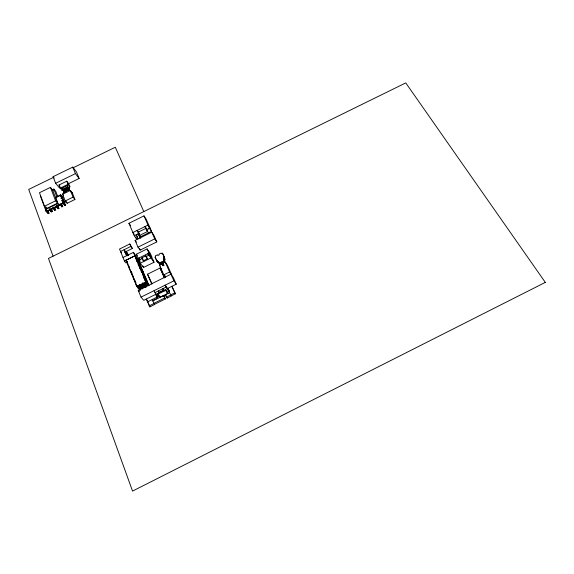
<?xml version="1.0" encoding="UTF-8"?>
<svg xmlns="http://www.w3.org/2000/svg" width="574" height="574" viewBox="0 0 574 574"><rect width="100%" height="100%" fill="white"/><g stroke="black" fill="none" stroke-linecap="round" stroke-linejoin="round"><path stroke-width="0.86" d="M163.82 258.752L163.698 256.04L162.435 253.191L161.416 253.694L161.15 253.084L159.034 254.16L159.307 254.77L157.836 255.502L157.513 254.77L155.353 255.839L155.633 256.478L155.102 257.166L156.846 261.163L159.292 263.488L160.074 263.531L160.533 264.227L164.645 262.232L163.432 260.051L163.82 258.752L164.709 260.029L164.322 261.321M164.709 260.029L164.996 259.247L163.454 256.585M164.343 257.87L164.58 257.324L162.435 253.191M68.751 190.166L67.789 187.734L69.892 186.744L67.997 184.362L60.241 188.15L62.014 188.258L67.043 185.804L67.997 184.362L66.749 181.212L59.014 184.986L60.241 188.15L62.179 190.511L63.936 190.618L68.945 188.157L69.892 186.744L68.643 183.608L66.749 181.212M164.243 274.451L165.09 276.216L163.934 276.79L160.426 268.919L161.574 268.352M161.746 268.596L160.426 268.919M135.442 282.343L135.572 282.652M145.129 279.803L148.149 283.628L144.031 278.11L147.195 282.25M144.942 280.263L148.279 283.929L144.813 279.954M137.014 285.938L136.669 286.11L139.927 290.171L140.243 289.978L136.239 285.156L136.418 284.697M146.334 280.22L143.299 276.367L146.772 280.37L143.299 276.367M139.274 284.819L142.481 288.873L139.389 285.099L139.611 284.647L142.818 288.7M142.395 283.276L142.732 283.104L145.904 287.179L145.566 287.344L142.51 283.556M148.666 285.809L145.645 282.006L145.868 281.554L149.025 285.665L138.04 259.778L137.71 259.943M147.375 281.791L144.031 278.11M137.645 287.373L146.815 282.831M163.784 274.86L169.595 271.983L171.805 275.111L167.393 265.145L165.161 261.952L159.385 264.808L163.784 274.86L165.592 277.342M138.133 287.961L147.288 283.434M163.755 276.553L164.91 275.979M139.016 289.074L148.142 284.553L137.164 258.637M139.439 289.583L148.551 285.07L137.581 259.175M156.408 294.01L143.708 300.317L141.017 297.124L138.234 290.422L170.959 274.214L173.348 277.594L176.261 284.166L166.733 288.894M140.243 289.978L139.905 290.143M145.782 286.9L145.566 287.344M148.888 285.364L148.551 285.529L145.531 281.719M141.017 297.124L173.886 280.829L176.261 284.166M154.097 290.645L154.937 292.625L166.015 287.129L169.179 291.362L166.833 292.525M157.348 293.63L165.398 289.64L167.651 292.625L167.96 293.336L159.974 297.296L157.348 293.63L159.974 297.296M157.649 294.354L165.707 290.358L167.96 293.336M165.986 290.566L168.326 289.411L169.179 291.362M147.425 301.895L156.967 297.16L157.707 298.093L152.16 300.848M154.937 292.625L158.237 296.787L159.802 296.012M152.878 300.876L163.612 295.553L164.336 296.485L165.391 298.932L154.664 304.249M171.339 295.832L175.472 293.78L174.776 292.84L170.629 294.9L171.396 295.969L167.185 298.064L166.467 297.131L165.441 294.756L169.66 292.668M162.951 296.27L165.929 294.799M165.391 298.932L164.666 297.999L153.911 303.337L154.743 304.435L149.879 306.853L146.234 299.061M166.467 297.131L170.693 295.029L167.787 288.37L169.56 291.764M149.111 305.942L153.99 303.517L152.289 299.484L153.043 300.41M124.486 252.33L132.372 248.449L130.836 246.425L120.533 251.505L121.595 252.833M125.347 252.725L126.56 252.129L128.59 255.258L126.56 252.129M137.982 247.15L154.75 238.884L156.802 241.891L140.171 250.099L137.982 247.15L135.098 240.406L151.787 232.183L153.854 235.225L156.802 241.891M127.033 253.263L125.821 253.866L127.385 255.853L126.911 254.72M123.008 257.489L133.433 252.345L134.962 254.339L147.331 283.534L138.183 288.069L137.459 286.333M139.977 260.876L138.104 258.429L136.332 254.239L147.109 248.922L150.266 253.292L152.06 257.432L148.917 253.098L147.109 248.922M134.962 255.767L145.983 281.834L136.791 286.39L125.921 260.223L134.962 255.767L138.155 260.051L134.625 255.932L135.077 256.033M132.372 248.449L129.803 243.993L119.521 249.059L124.465 260.998L134.912 255.846L133.433 252.345M135.787 258.515L138.994 262.806L135.787 258.515L139.173 262.361M138.104 258.429L148.917 253.098M141.929 257.755L143.744 261.507L141.929 257.755L145.861 255.81L147.683 259.563L145.861 255.81M145.609 256.836L149.57 254.885L152.713 259.204L154.04 262.268L143.522 267.462L140.264 263.229L138.951 260.13L142.739 258.257M136.949 261.263L140.149 265.532L136.949 261.263L140.329 265.088M143.256 260.854L147.195 258.91M129.293 268.345L129.423 268.646M138.112 264.011L141.304 268.252L138.112 264.011L141.484 267.807M140.264 263.229L150.905 257.97L154.04 262.268M139.08 266.307L142.574 270.383L139.08 266.307L139.518 266.458M131.424 272.672L131.238 273.124L132.293 274.415M139.956 268.467L143.141 272.679L139.956 268.467L143.321 272.234M156.846 261.163L157.341 260.919L158.252 262.189M132.587 275.47L132.716 275.771M141.139 271.258L144.619 275.298L141.261 271.559M160.993 262.576L161.861 262.153L163.561 264.549L163.899 265.324L163.038 265.748L160.993 262.576L163.038 265.748M161.33 263.358L162.198 262.928L163.899 265.324M134.61 279.99L133.563 278.72L133.749 278.261M142.316 274.042L145.789 278.06L142.438 274.343M162.7 264.98L163.561 264.549M151.809 284.23L147.532 274.2L160.081 267.993L161.681 270.856M134.847 280.901L134.718 280.6M137.889 238.074L136.476 238.77L134.28 235.763L128.935 223.286L143.981 215.889L146.083 219.017L151.536 231.351L139.303 237.378M146.155 228.258L138.348 232.097L139.74 235.326L147.568 231.473L146.865 229.865M134.28 235.763L138.549 233.661L140.716 236.682M146.255 228.409L144.992 226.565L146.406 229.794L149.455 228.287L151.536 231.351M137.911 234.156L139.324 233.467L137.15 230.425L138.549 233.661M148.609 228.89L150.123 228.151L148.035 225.065L132.888 232.52L134.216 234.336M64.905 202.665L62.925 199.852L61.92 200.34L62.236 201.173L63.248 200.678L64.905 202.665L46.437 211.677L45.619 209.467L57.859 203.49L55.585 200.828L50.447 187.368L39.477 192.721L44.507 206.238L46.838 208.85M57.572 203.153L45.324 209.137L46.343 210.278M62.946 200.692L63.814 200.269L63.499 199.443L61.834 197.449L60.966 197.879L61.282 198.704L62.157 198.274L63.814 200.269M65.214 200.972L73.049 197.14L74.936 199.479L67.144 203.282L65.214 200.972L62.609 194.263L63.585 192.333L68.636 189.851L70.408 190.453L72.295 192.814L74.936 199.479M49.371 209.151L50.247 208.721L52.284 211.505L51.409 211.928L49.371 209.151L51.409 211.928M62.372 201.108L62.057 200.276L65.673 205.054L64.805 205.485L63.147 203.512L62.824 202.679L63.7 202.256L64.037 203.088L60.952 195.16L55.664 197.75L55.377 197.413L60.672 194.823L62.609 197.162L62.932 197.98L62.064 198.403M56.977 205.549L56.109 205.973L56.424 206.812L58.11 208.764L58.986 208.34L56.977 205.549L58.986 208.34M63.578 202.321L64.582 201.84M40.309 195.669L46.142 211.347L63.736 202.751M49.687 209.984L50.562 209.56M47.355 211.411L59.538 205.456M51.093 211.096L51.969 210.672L52.284 211.505M53.303 208.226L54.444 209.524L55.312 209.101L55.628 209.933L54.752 210.357L53.052 208.405L52.736 207.573L53.612 207.142L55.628 209.933M62.451 205.65L61.576 206.073L61.899 206.905L62.767 206.475L61.339 204.337M62.824 202.679L64.482 204.653L65.35 204.229M46.142 211.347L48.18 213.614L49.048 213.184L47.585 211.06M59.553 188.042L55.642 183.271L53.102 176.699L72.805 167.099L76.507 172.013L79.133 178.485L68.17 183.838M53.561 177.316L28.7 189.427L53.059 256.169M72.805 167.938L115.309 147.238L143.816 211.584M55.642 183.271L75.438 173.621L79.133 178.485M57.852 196.767L55.8 191.429L53.834 189.068L52.442 189.75L58.699 205.686L55.664 197.75M62.014 188.258L64.101 191.034L64.388 190.403L63.341 189.111L62.889 189.334L63.987 192.175M65.45 192.405L64.037 188.753L64.489 188.53L65.687 190.231L65.242 190.446L64.18 189.162L64.647 188.932M66.283 191.056L65.178 188.207L65.623 187.992L66.828 189.693L66.383 189.908L65.328 188.624L65.788 188.401L66.828 189.693M67.438 190.482L66.347 187.633L66.792 187.418L67.99 189.119L67.545 189.334L66.484 188.05L66.957 187.827M68.557 189.929L67.467 187.088L67.911 186.866L69.339 190.518M63.04 189.743L63.499 189.52L64.546 190.812M62.179 190.511L63.721 189.757L64.64 192.19M65.974 188.638L65.515 188.86L66.469 191.293M69.11 188.566L68.665 188.789L67.603 187.497L68.076 187.275L69.11 188.566L67.043 185.804M61.748 197.585L62.609 197.162M44.507 206.238L55.585 200.828M164.645 262.232L163.755 260.962L159.629 262.964L157.341 260.919M71.119 192.412L72.295 192.814M47.29 212.129L46.128 210.837L47.003 210.414L49.048 213.184M50.821 209.374L51.969 210.672M54.178 207.795L55.312 209.101M56.668 206.626L58.11 208.764M61.899 206.905L59.904 204.107L60.779 203.677L62.767 206.475M62.925 201.768L65.673 205.054M50.447 187.368L53.282 190.747M62.796 201.833L63.901 203.153L60.672 194.823M62.788 199.917L64.769 202.722L63.111 200.742M138.234 290.422L139.317 291.714M62.932 197.98L61.267 195.985L60.399 196.408L60.083 195.591M136.11 284.855L140.128 289.698M134.409 280.751L135.973 282.652M63.578 195.433L62.609 194.263L70.408 190.453L73.049 197.14M133.433 278.412L134.481 279.689M59.014 184.986L59.983 186.17M131.303 271.947L130.255 270.655L131.955 272.894M53.102 176.699L54.221 178.076M64.037 188.753L65.687 190.231M124.465 260.998L126.043 262.957M65.178 188.207L66.218 189.499M66.347 187.633L67.388 188.925M145.904 287.179L142.732 283.104M67.467 187.088L68.5 188.38M125.921 260.223L126.423 260.854M127.342 261.995L126.797 261.27L127.858 263.818M127.091 261.816L126.036 260.496L126.258 260.058M125.67 251.749L124.099 249.747L126.596 255.717M159.393 292.345L158.309 290.953L158.955 292.467L163.475 290.229L162.822 288.715L164.422 290.824M147.532 274.2L151.981 283.649M138.951 260.13L140.042 261.55M165.441 294.756L167.185 298.064M136.332 254.239L137.265 255.473M139.898 259.233L138.965 258.006L139.704 259.757M168.326 289.411L165.161 285.156L166.015 287.129M135.098 240.406L136.411 242.192M149.914 256.528L147.812 253.643L148.566 255.38M137.394 236.531L136.167 234.831L137.954 238.999M159.385 264.808L160.297 266.071M128.935 223.286L130.707 225.747M158.23 261.873L159.292 263.488M157.62 261.565L158.532 262.835M159.163 262.268L160.533 264.227M155.102 257.166L157.757 262.433M163.942 259.584L164.831 260.854M164.107 257.97L164.996 259.247M146.406 229.794L148.515 232.843M163.698 256.04L164.58 257.324M170.959 274.214L173.886 280.829M165.161 261.952L169.595 271.983M151.787 232.183L154.75 238.884M143.981 215.889L149.455 228.287M161.861 262.153L162.198 262.928M175.472 293.78L171.913 286.326L174.776 292.84M163.475 274.96L164.551 277.421M160.081 267.993L164.444 277.974M165.398 289.64L165.707 290.358M149.57 254.885L150.905 257.97M140.73 238.174L138.205 233.826L140.006 237.988M163.612 295.553L164.666 297.999M135.787 237.155L136.476 238.77M139.532 248.607L140.171 250.099M157.398 294.828L158.237 296.787M157.707 298.093L155.762 294.333L156.967 297.16M142.869 265.927L143.522 267.462M136.677 258.006L147.669 283.958L138.528 288.485L137.853 286.857M135.801 256.822L146.858 282.932L137.688 287.474L136.626 284.926M135.45 256.399L146.463 282.437L137.279 286.986L126.768 261.672M129.803 243.993L130.836 246.425M131.877 257.281L131.546 257.446M147.009 299.98L147.898 302.111M148.192 302.814L149.879 306.853M128.813 258.795L128.483 258.96M128.49 265.346L129.552 267.893M130.865 271.057L131.884 273.504M132.558 275.133L133.62 277.687M134.251 279.215L135.658 282.58M72.805 167.099L75.438 173.621M68.249 187.511L69.21 189.944M67.832 188.71L67.99 189.119M68.091 190.489L67.129 188.064L66.67 188.286L67.632 190.719M66.792 187.418L67.897 190.259M65.623 187.992L66.936 191.07M65.788 191.601L64.833 189.169L64.374 189.391L65.328 191.824M64.489 188.53L65.594 191.364M63.341 189.111L64.446 191.953M63.226 189.98L64.18 192.412M66.491 201.618L67.144 203.282M62.925 199.852L63.248 200.678M64.482 204.653L64.805 205.485M53.834 189.068L56.769 196.731M54.444 209.524L54.752 210.357M45.97 206.956L46.559 208.534M47.864 212.775L48.18 213.614M163.432 260.051L163.755 260.962M545.3 282.379L132.544 491.1L48.481 258.415L405.761 82.9L545.3 282.379"/></g></svg>
